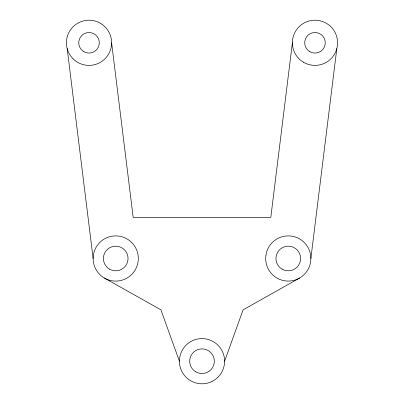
<?xml version="1.0" encoding="UTF-8"?>
<svg xmlns="http://www.w3.org/2000/svg" width="404" height="404" viewBox="0 0 404 404"><rect width="100%" height="100%" fill="white"/><g stroke="black" fill="none" stroke-linecap="round" stroke-linejoin="round"><path stroke-width="0.61" d="M292.385 42.799L270.806 217.408L133.194 217.408L111.615 42.799M310.873 258.489A22.599 22.599 0 0 0 276.977 238.921A22.599 22.599 0 0 0 276.977 278.063A22.599 22.599 0 0 0 310.873 258.489L336.81 48.647M224.599 361.201A22.599 22.599 0 0 0 190.703 341.632A22.599 22.599 0 0 0 190.703 380.775A22.599 22.599 0 0 0 224.599 361.201L243.087 309.848L299.576 278.063M104.424 278.063A22.599 22.599 0 0 0 138.319 258.489A22.599 22.599 0 0 0 104.424 238.921A22.599 22.599 0 0 0 104.424 278.063L160.913 309.848L179.401 361.201M67.19 48.647L93.127 258.489M195.839 371.877A12.327 12.327 0 0 0 214.327 361.201A12.327 12.327 0 0 0 195.839 350.531A12.327 12.327 0 0 0 195.839 371.877M109.56 269.165A12.327 12.327 0 0 0 128.048 258.489A12.327 12.327 0 0 0 109.56 247.819A12.327 12.327 0 0 0 109.56 269.165M282.113 269.165A12.327 12.327 0 0 0 300.601 258.489A12.327 12.327 0 0 0 282.113 247.819A12.327 12.327 0 0 0 282.113 269.165M83.88 51.692A10.272 10.272 0 0 0 99.288 42.799A10.272 10.272 0 0 0 83.88 33.901A10.272 10.272 0 0 0 83.88 51.692M309.848 51.692A10.272 10.272 0 0 0 325.255 42.799A10.272 10.272 0 0 0 309.848 33.901A10.272 10.272 0 0 0 309.848 51.692M303.687 62.367A22.599 22.599 0 0 0 337.577 42.799A22.599 22.599 0 0 0 303.687 23.225A22.599 22.599 0 0 0 303.687 62.367M73.038 58.777A22.599 22.599 0 0 0 110.842 48.647A22.599 22.599 0 0 0 83.168 20.968A22.599 22.599 0 0 0 73.038 58.777"/></g></svg>
